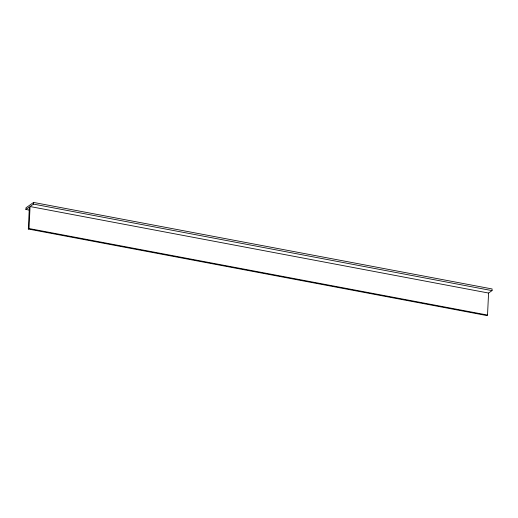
<?xml version="1.0" encoding="UTF-8"?>
<svg xmlns="http://www.w3.org/2000/svg" width="518" height="518" viewBox="0 0 518 518"><rect width="100%" height="100%" fill="white"/><g stroke="black" fill="none" stroke-linecap="round" stroke-linejoin="round"><path stroke-width="0.78" d="M25.9 209.473L25.978 207.815L33.592 202.441L492.1 288.96L492.022 290.617L488.571 293.052L30.063 206.533L29.027 228.535L28.315 229.04L29.351 207.032L25.9 209.473L29.079 210.068M30.063 206.533L33.515 204.098L33.592 202.441M28.315 229.04L486.823 315.559L487.529 315.061L488.571 293.052M33.515 204.098L492.022 290.617M29.027 228.535L487.529 315.061"/></g></svg>
